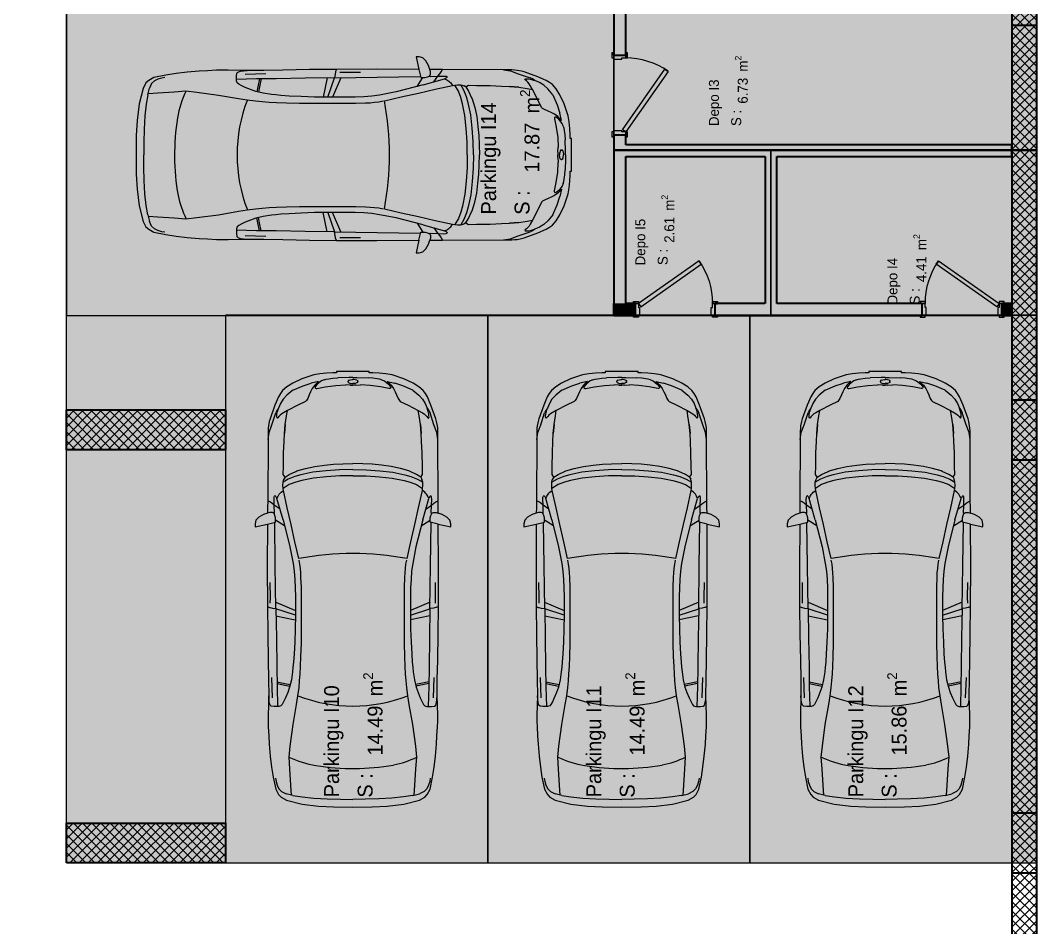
# Model space of a CAD drawing. Header units: millimetres. Extents: x 635850 to 824661, y -5878409 to -5774454.
# Drawn here: x 804341 to 814554, y -5807753 to -5798638 of the extents above; entities that cross this region are included whole.
import ezdxf
from ezdxf.enums import TextEntityAlignment as Align

# ---------------------------------------------------------------- set-up
doc = ezdxf.new("R2010")
doc.units = ezdxf.units.MM
doc.header["$MEASUREMENT"] = 0
for name, color, linetype, lineweight, true_color in [('A - Ndertesa 2 - Veturat_Pen_No__102', 7, 'Continuous', 13, 0xcccccc), ('A - Ndertesa 9 test_Pen_No__102', 7, 'Continuous', 13, 0xcccccc), ('A - Ndertesa 9 test_Pen_No__82', 7, 'Continuous', 20, 0xaaaaaa), ('A - Ndertesa 9 test_Pen_No__94', 7, 'Continuous', 13, 0xe4ad2c)]:
    doc.layers.add(name, color=color, linetype=linetype, lineweight=lineweight, true_color=true_color)
doc.layers.add('A - Ndertesa 9 test', color=7, linetype='Continuous')
doc.layers.add('ARCHICAD Doors', color=7, linetype='Continuous')
for name, color, linetype, lineweight in [('A - Ndertesa 9 test_Pen_No__101', 252, 'Continuous', 13), ('A - Ndertesa 9 test_Pen_No__22', 8, 'Continuous', 35), ('ARCHICAD Doors_Pen_No__142', 8, 'Continuous', 13), ('ARCHICAD Doors_Pen_No__22', 8, 'Continuous', 35), ('ARCHICAD Zone Stamps_Pen_No__101', 252, 'Continuous', 13)]:
    doc.layers.add(name, color=color, linetype=linetype, lineweight=lineweight)
doc.styles.add('GENERATED_STYLE_1', font='GOTHIC.TTF')
pattern_1 = [(45, (664183.82, -5827429.525), (-45.96194, 45.96194), []), (135, (664183.82, -5827429.525), (45.96194, 45.96194), [])]

# ---------------------------------------------------------------- blocks, each defined once
blk = doc.blocks.new('Parkingu I10__89', base_point=(807697, -5805777))
at = {"layer": 'A - Ndertesa 9 test_Pen_No__94', "linetype": 'Continuous', "lineweight": 0, "true_color": 0xffffff}
blk.add_hatch(color=7, dxfattribs=at).paths.add_polyline_path([(809037, -5801601), (806404, -5801601), (806404, -5807102), (809037, -5807102)])
at = {"layer": 'ARCHICAD Zone Stamps_Pen_No__101', "color": 252, "lineweight": 13, "insert": (807787, -5806024), "char_height": 150, "attachment_point": 1, "rotation": 90, "style": 'GENERATED_STYLE_1'}
blk.add_mtext('\\A1;{\\pql;\\pt0,5050;\\fCentury Gothic|b0|i0|c0|p34;14.49\\fCentury Gothic|b0|i0|c0|p34;\\A1{\\H.66x;\\S^  ;}\\fCentury Gothic|b0|i0|c0|p34; m\\fCentury Gothic|b0|i0|c0|p34;\\A1{\\H.66x;\\S2^  ;}}', dxfattribs=at)
at = {"layer": 'ARCHICAD Zone Stamps_Pen_No__101', "color": 252, "lineweight": 13, "style": 'GENERATED_STYLE_1'}
for tag, p in [('DUMMY_849', (807394, -5805163)), ('calculatedAreaCode', (807731, -5806447)), ('ROOM_NAME', (807394, -5806444))]:
    blk.add_attdef(tag, text='', height=150, rotation=90, dxfattribs=at).set_placement(p, align=Align.TOP_LEFT)
blk = doc.blocks.new('Parkingu I11__90', base_point=(810330, -5805777))
at = {"layer": 'A - Ndertesa 9 test_Pen_No__94', "linetype": 'Continuous', "lineweight": 0, "true_color": 0xffffff}
blk.add_hatch(color=7, dxfattribs=at).paths.add_polyline_path([(811671, -5801601), (809037, -5801601), (809037, -5807102), (811671, -5807102)])
at = {"layer": 'ARCHICAD Zone Stamps_Pen_No__101', "color": 252, "lineweight": 13, "insert": (810420, -5806024), "char_height": 150, "attachment_point": 1, "rotation": 90, "style": 'GENERATED_STYLE_1'}
blk.add_mtext('\\A1;{\\pql;\\pt0,5050;\\fCentury Gothic|b0|i0|c0|p34;14.49\\fCentury Gothic|b0|i0|c0|p34;\\A1{\\H.66x;\\S^  ;}\\fCentury Gothic|b0|i0|c0|p34; m\\fCentury Gothic|b0|i0|c0|p34;\\A1{\\H.66x;\\S2^  ;}}', dxfattribs=at)
at = {"layer": 'ARCHICAD Zone Stamps_Pen_No__101', "color": 252, "lineweight": 13, "style": 'GENERATED_STYLE_1'}
for tag, p in [('DUMMY_849', (810028, -5805163)), ('calculatedAreaCode', (810364, -5806447)), ('ROOM_NAME', (810028, -5806444))]:
    blk.add_attdef(tag, text='', height=150, rotation=90, dxfattribs=at).set_placement(p, align=Align.TOP_LEFT)
blk = doc.blocks.new('Parkingu I12__91', base_point=(812964, -5805777))
at = {"layer": 'A - Ndertesa 9 test_Pen_No__94', "linetype": 'Continuous', "lineweight": 0, "true_color": 0xffffff}
blk.add_hatch(color=7, dxfattribs=at).paths.add_polyline_path([(814554, -5801601), (811671, -5801601), (811671, -5807102), (814554, -5807102)])
at = {"layer": 'ARCHICAD Zone Stamps_Pen_No__101', "color": 252, "lineweight": 13, "insert": (813053, -5806024), "char_height": 150, "attachment_point": 1, "rotation": 90, "style": 'GENERATED_STYLE_1'}
blk.add_mtext('\\A1;{\\pql;\\pt0,5050;\\fCentury Gothic|b0|i0|c0|p34;15.86\\fCentury Gothic|b0|i0|c0|p34;\\A1{\\H.66x;\\S^  ;}\\fCentury Gothic|b0|i0|c0|p34; m\\fCentury Gothic|b0|i0|c0|p34;\\A1{\\H.66x;\\S2^  ;}}', dxfattribs=at)
at = {"layer": 'ARCHICAD Zone Stamps_Pen_No__101', "color": 252, "lineweight": 13, "style": 'GENERATED_STYLE_1'}
for tag, p in [('DUMMY_849', (812661, -5805163)), ('calculatedAreaCode', (812997, -5806447)), ('ROOM_NAME', (812661, -5806444))]:
    blk.add_attdef(tag, text='', height=150, rotation=90, dxfattribs=at).set_placement(p, align=Align.TOP_LEFT)
blk = doc.blocks.new('Parkingu I14__93', base_point=(809275, -5799921))
at = {"layer": 'A - Ndertesa 9 test_Pen_No__94', "linetype": 'Continuous', "lineweight": 0, "true_color": 0xffffff}
blk.add_hatch(color=7, dxfattribs=at).paths.add_polyline_path([(804804, -5801602), (810304, -5801602), (810304, -5798352), (804804, -5798352)])
at = {"layer": 'ARCHICAD Zone Stamps_Pen_No__101', "color": 252, "lineweight": 13, "insert": (809364, -5800168), "char_height": 150, "attachment_point": 1, "rotation": 90, "style": 'GENERATED_STYLE_1'}
blk.add_mtext('\\A1;{\\pql;\\pt0,5050;\\fCentury Gothic|b0|i0|c0|p34;17.87\\fCentury Gothic|b0|i0|c0|p34;\\A1{\\H.66x;\\S^  ;}\\fCentury Gothic|b0|i0|c0|p34; m\\fCentury Gothic|b0|i0|c0|p34;\\A1{\\H.66x;\\S2^  ;}}', dxfattribs=at)
at = {"layer": 'ARCHICAD Zone Stamps_Pen_No__101', "color": 252, "lineweight": 13, "style": 'GENERATED_STYLE_1'}
for tag, p in [('DUMMY_849', (808972, -5799307)), ('calculatedAreaCode', (809308, -5800591)), ('ROOM_NAME', (808972, -5800588))]:
    blk.add_attdef(tag, text='', height=150, rotation=90, dxfattribs=at).set_placement(p, align=Align.TOP_LEFT)
blk = doc.blocks.new('Depo I3__107', base_point=(811463, -5799321))
at = {"layer": 'A - Ndertesa 9 test_Pen_No__94', "linetype": 'Continuous', "lineweight": 0, "true_color": 0xffffff}
blk.add_hatch(color=7, dxfattribs=at).paths.add_polyline_path([(810304, -5798352), (810304, -5799936), (814554, -5799936), (814554, -5798352)])
at = {"layer": 'ARCHICAD Zone Stamps_Pen_No__101', "color": 252, "lineweight": 13, "insert": (811522, -5799475), "char_height": 100, "attachment_point": 1, "rotation": 90, "style": 'GENERATED_STYLE_1'}
blk.add_mtext('\\A1;{\\pql;\\pt0,5050;\\fCentury Gothic|b0|i0|c0|p34;6.73\\fCentury Gothic|b0|i0|c0|p34;\\A1{\\H.66x;\\S^  ;}\\fCentury Gothic|b0|i0|c0|p34; m\\fCentury Gothic|b0|i0|c0|p34;\\A1{\\H.66x;\\S2^  ;}}', dxfattribs=at)
at = {"layer": 'ARCHICAD Zone Stamps_Pen_No__101', "color": 252, "lineweight": 13, "style": 'GENERATED_STYLE_1'}
for tag, p in [('DUMMY_849', (811261, -5798980)), ('calculatedAreaCode', (811485, -5799700)), ('ROOM_NAME', (811261, -5799700))]:
    blk.add_attdef(tag, text='', height=100, rotation=90, dxfattribs=at).set_placement(p, align=Align.TOP_LEFT)
blk = doc.blocks.new('Depo I4__108', base_point=(813257, -5801114))
at = {"layer": 'A - Ndertesa 9 test_Pen_No__94', "linetype": 'Continuous', "lineweight": 0, "true_color": 0xffffff}
blk.add_hatch(color=7, dxfattribs=at).paths.add_polyline_path([(814554, -5801601), (814554, -5799947), (811884, -5799947), (811884, -5801601)])
at = {"layer": 'ARCHICAD Zone Stamps_Pen_No__101', "color": 252, "lineweight": 13, "insert": (813316, -5801268), "char_height": 100, "attachment_point": 1, "rotation": 90, "style": 'GENERATED_STYLE_1'}
blk.add_mtext('\\A1;{\\pql;\\pt0,5050;\\fCentury Gothic|b0|i0|c0|p34;4.41\\fCentury Gothic|b0|i0|c0|p34;\\A1{\\H.66x;\\S^  ;}\\fCentury Gothic|b0|i0|c0|p34; m\\fCentury Gothic|b0|i0|c0|p34;\\A1{\\H.66x;\\S2^  ;}}', dxfattribs=at)
at = {"layer": 'ARCHICAD Zone Stamps_Pen_No__101', "color": 252, "lineweight": 13, "style": 'GENERATED_STYLE_1'}
for tag, p in [('DUMMY_849', (813055, -5800772)), ('calculatedAreaCode', (813279, -5801493)), ('ROOM_NAME', (813055, -5801493))]:
    blk.add_attdef(tag, text='', height=100, rotation=90, dxfattribs=at).set_placement(p, align=Align.TOP_LEFT)
blk = doc.blocks.new('Depo I5__109', base_point=(810723, -5800717))
at = {"layer": 'A - Ndertesa 9 test_Pen_No__94', "linetype": 'Continuous', "lineweight": 0, "true_color": 0xffffff}
blk.add_hatch(color=7, dxfattribs=at).paths.add_polyline_path([(811884, -5801601), (811884, -5799947), (810304, -5799947), (810304, -5801601)])
at = {"layer": 'ARCHICAD Zone Stamps_Pen_No__101', "color": 252, "lineweight": 13, "insert": (810783, -5800872), "char_height": 100, "attachment_point": 1, "rotation": 90, "style": 'GENERATED_STYLE_1'}
blk.add_mtext('\\A1;{\\pql;\\pt0,5050;\\fCentury Gothic|b0|i0|c0|p34;2.61\\fCentury Gothic|b0|i0|c0|p34;\\A1{\\H.66x;\\S^  ;}\\fCentury Gothic|b0|i0|c0|p34; m\\fCentury Gothic|b0|i0|c0|p34;\\A1{\\H.66x;\\S2^  ;}}', dxfattribs=at)
at = {"layer": 'ARCHICAD Zone Stamps_Pen_No__101', "color": 252, "lineweight": 13, "style": 'GENERATED_STYLE_1'}
for tag, p in [('DUMMY_849', (810521, -5800376)), ('calculatedAreaCode', (810746, -5801096)), ('ROOM_NAME', (810521, -5801099))]:
    blk.add_attdef(tag, text='', height=100, rotation=90, dxfattribs=at).set_placement(p, align=Align.TOP_LEFT)
blk = doc.blocks.new('Slab_7', base_point=(785805, -5820250))
at = {"layer": 'A - Ndertesa 9 test_Pen_No__22', "color": 8, "linetype": 'Continuous', "lineweight": 35, "flags": 128}
blk.add_lwpolyline([(785805, -5820250), (785805, -5777848), (806004, -5776708), (808382, -5776709, -0.424657), (814554, -5782659), (814554, -5818983), (808604, -5819449), (807221, -5819557)], format="xyb", close=True, dxfattribs=at)
blk = doc.blocks.new('Door 25_7')
at = {"layer": 'ARCHICAD Doors_Pen_No__142', "color": 8, "linetype": 'Continuous', "lineweight": 13}
for p, q in [((-260, 394), (-237, 427)), ((-237, 427), (372, 0)), ((349, -33), (-260, 394)), ((-372, 19), (-422, 19)), ((-422, 19), (-422, 0)), ((-422, 0), (-372, 0)), ((-372, 0), (-400, 0)), ((-400, 0), (-400, -120)), ((-372, 0), (-372, 19)), ((-372, -40), (-372, 0)), ((372, 0), (349, -33)), ((422, 19), (372, 19)), ((372, 19), (372, 0)), ((372, 0), (422, 0)), ((400, 0), (372, 0)), ((372, 0), (372, -40)), ((400, -120), (400, 0)), ((422, 0), (422, 19)), ((-360, -40), (-372, -40)), ((-360, -120), (-360, -40)), ((372, -40), (360, -40)), ((360, -40), (360, -120)), ((-372, -120), (-422, -120)), ((-422, -120), (-422, -139)), ((-422, -139), (-372, -139)), ((-400, -120), (-360, -120)), ((-372, -139), (-372, -120)), ((360, -120), (400, -120)), ((422, -120), (372, -120)), ((372, -120), (372, -139)), ((372, -139), (422, -139)), ((422, -139), (422, -120))]:
    blk.add_line(p, q, dxfattribs=at)
blk.add_arc((372, 0), 744, 145, 180, dxfattribs=at)
at = {"layer": 'ARCHICAD Doors_Pen_No__22', "color": 8, "linetype": 'Continuous', "lineweight": 35}
for p, q in [((-400, 0), (-422, 0)), ((-400, 0), (-422, 0)), ((-400, -120), (-400, 0)), ((-400, -120), (-400, 0)), ((400, -120), (400, 0)), ((400, -120), (400, 0)), ((400, 0), (422, 0)), ((400, 0), (422, 0)), ((-400, -120), (-422, -120)), ((-400, -120), (-422, -120)), ((400, -120), (422, -120)), ((400, -120), (422, -120))]:
    blk.add_line(p, q, dxfattribs=at)
blk = doc.blocks.new('Wall_420', base_point=(814304, -5801602))
at = {"layer": 'A - Ndertesa 9 test_Pen_No__102', "linetype": 'Continuous', "lineweight": 0, "true_color": 0xcccccc}
for points in [[(810424, -5801482), (810304, -5801482), (810304, -5801602)], [(810424, -5801482), (810304, -5801602), (810424, -5801602)], [(810424, -5801602), (810524, -5801602), (810524, -5801482), (810424, -5801482)], [(811324, -5801602), (813404, -5801602), (813404, -5801482), (811324, -5801482)], [(814204, -5801602), (814304, -5801602), (814304, -5801482), (814204, -5801482)]]:
    blk.add_hatch(color=254, dxfattribs=at).paths.add_polyline_path(points)
at = {"layer": 'A - Ndertesa 9 test_Pen_No__22', "color": 8, "linetype": 'Continuous', "lineweight": 35}
for p, q in [((810524, -5801482), (810502, -5801482)), ((810524, -5801602), (810524, -5801482)), ((811324, -5801482), (811346, -5801482)), ((811324, -5801602), (811324, -5801482)), ((813404, -5801482), (813382, -5801482)), ((813404, -5801602), (813404, -5801482)), ((814204, -5801482), (814226, -5801482)), ((814204, -5801602), (814204, -5801482)), ((810524, -5801602), (810502, -5801602)), ((811324, -5801602), (811346, -5801602)), ((813404, -5801602), (813382, -5801602)), ((814204, -5801602), (814226, -5801602))]:
    blk.add_line(p, q, dxfattribs=at)
at = {"layer": 'A - Ndertesa 9 test_Pen_No__22', "color": 8, "linetype": 'Continuous', "lineweight": 35, "flags": 128}
for points in [[(810304, -5801602), (810304, -5801482)], [(810524, -5801482), (810424, -5801482)], [(811824, -5801482), (811324, -5801482)], [(813404, -5801482), (811944, -5801482)], [(814304, -5801482), (814204, -5801482)], [(814304, -5801482), (814304, -5801602)], [(810304, -5801602), (810524, -5801602)], [(811324, -5801602), (813404, -5801602)], [(814204, -5801602), (814304, -5801602)]]:
    blk.add_lwpolyline(points, dxfattribs=at)
at = {"layer": 'ARCHICAD Doors', "color": 7, "linetype": 'Continuous', "lineweight": 13, "xscale": -1, "zscale": 1000}
blk.add_blockref('Door 25_7', (810924, -5801482), dxfattribs=at)
at = {"layer": 'ARCHICAD Doors', "color": 7, "linetype": 'Continuous', "lineweight": 13, "zscale": 1000}
blk.add_blockref('Door 25_7', (813804, -5801482), dxfattribs=at)
blk = doc.blocks.new('Wall_421', base_point=(810304, -5801602))
at = {"layer": 'A - Ndertesa 9 test_Pen_No__102', "linetype": 'Continuous', "lineweight": 0, "true_color": 0xcccccc}
for points in [[(810304, -5792301), (810424, -5792421), (810424, -5792301)], [(810304, -5792421), (810424, -5792421), (810304, -5792301)], [(810304, -5792421), (810304, -5794266), (810424, -5794266), (810424, -5792421)], [(810304, -5797392), (810424, -5797392), (810424, -5795066), (810304, -5795066)], [(810304, -5798987), (810424, -5798987), (810424, -5798192), (810304, -5798192)], [(810304, -5801482), (810424, -5801482), (810424, -5799787), (810304, -5799787)]]:
    blk.add_hatch(color=254, dxfattribs=at).paths.add_polyline_path(points)
at = {"layer": 'A - Ndertesa 9 test_Pen_No__22', "color": 8, "linetype": 'Continuous', "lineweight": 35}
for p, q in [((810304, -5794266), (810304, -5794244)), ((810304, -5794266), (810424, -5794266)), ((810424, -5794266), (810424, -5794244)), ((810304, -5795066), (810304, -5795088)), ((810304, -5795066), (810424, -5795066)), ((810424, -5795066), (810424, -5795088)), ((810304, -5797392), (810304, -5797370)), ((810424, -5797392), (810424, -5797370)), ((810304, -5797392), (810424, -5797392)), ((810304, -5798192), (810304, -5798214)), ((810304, -5798192), (810424, -5798192)), ((810424, -5798192), (810424, -5798214)), ((810304, -5798987), (810304, -5798965)), ((810304, -5798987), (810424, -5798987)), ((810424, -5798987), (810424, -5798965)), ((810304, -5799787), (810304, -5799809)), ((810304, -5799787), (810424, -5799787)), ((810424, -5799787), (810424, -5799809))]:
    blk.add_line(p, q, dxfattribs=at)
at = {"layer": 'A - Ndertesa 9 test_Pen_No__22', "color": 8, "linetype": 'Continuous', "lineweight": 35, "flags": 128}
for points in [[(810304, -5792301), (810424, -5792301)], [(810304, -5792301), (810304, -5794266)], [(810424, -5794266), (810424, -5792421)], [(810304, -5795066), (810304, -5797392)], [(810424, -5795166), (810424, -5795066)], [(810424, -5797392), (810424, -5795286)], [(810304, -5798192), (810304, -5798987)], [(810424, -5798292), (810424, -5798192)], [(810424, -5798987), (810424, -5798412)], [(810304, -5799787), (810304, -5801482)], [(810424, -5799887), (810424, -5799787)], [(810424, -5801482), (810424, -5800007)]]:
    blk.add_lwpolyline(points, dxfattribs=at)
at = {"layer": 'ARCHICAD Doors', "color": 7, "linetype": 'Continuous', "lineweight": 13, "zscale": 1000, "rotation": 270}
for p in [(810424, -5794666), (810424, -5797792), (810424, -5799387)]:
    blk.add_blockref('Door 25_7', p, dxfattribs=at)
blk = doc.blocks.new('Wall_425', base_point=(810304, -5799947))
at = {"layer": 'A - Ndertesa 9 test_Pen_No__102', "linetype": 'Continuous', "lineweight": 0, "true_color": 0xcccccc}
blk.add_hatch(color=254, dxfattribs=at).paths.add_polyline_path([(810424, -5800007), (814304, -5800007), (814304, -5799887), (810424, -5799887)])
at = {"layer": 'A - Ndertesa 9 test_Pen_No__22', "color": 8, "linetype": 'Continuous', "lineweight": 35, "flags": 128}
for points in [[(814304, -5799887), (810424, -5799887)], [(814304, -5800007), (814304, -5799887)], [(810424, -5800007), (811824, -5800007)], [(811944, -5800007), (814304, -5800007)]]:
    blk.add_lwpolyline(points, dxfattribs=at)
blk = doc.blocks.new('Wall_426', base_point=(811884, -5801602))
at = {"layer": 'A - Ndertesa 9 test_Pen_No__102', "linetype": 'Continuous', "lineweight": 0, "true_color": 0xcccccc}
blk.add_hatch(color=254, dxfattribs=at).paths.add_polyline_path([(811944, -5801482), (811944, -5800007), (811824, -5800007), (811824, -5801482)])
at = {"layer": 'A - Ndertesa 9 test_Pen_No__22', "color": 8, "linetype": 'Continuous', "lineweight": 35, "flags": 128}
for points in [[(811824, -5800007), (811824, -5801482)], [(811944, -5801482), (811944, -5800007)]]:
    blk.add_lwpolyline(points, dxfattribs=at)
blk = doc.blocks.new('Column_428', base_point=(805604, -5802752))
at = {"layer": 'A - Ndertesa 9 test_Pen_No__101', "linetype": 'Continuous', "lineweight": 13}
h = blk.add_hatch(dxfattribs=at)
h.set_pattern_fill('Concrete_Block', color=252, style=0, pattern_type=2)
h.set_pattern_definition(pattern_1)
h.paths.add_polyline_path([(804804, -5802952), (806404, -5802952), (806404, -5802552), (804804, -5802552)])
at = {"layer": 'A - Ndertesa 9 test_Pen_No__22', "color": 8, "linetype": 'Continuous', "lineweight": 35, "flags": 128}
blk.add_lwpolyline([(804804, -5802952), (804804, -5802552), (806404, -5802552), (806404, -5802952)], close=True, dxfattribs=at)
blk = doc.blocks.new('Column_429', base_point=(805604, -5806902))
at = {"layer": 'A - Ndertesa 9 test_Pen_No__101', "linetype": 'Continuous', "lineweight": 13}
h = blk.add_hatch(dxfattribs=at)
h.set_pattern_fill('Concrete_Block', color=252, style=0, pattern_type=2)
h.set_pattern_definition(pattern_1)
h.paths.add_polyline_path([(804804, -5807102), (806404, -5807102), (806404, -5806702), (804804, -5806702)])
at = {"layer": 'A - Ndertesa 9 test_Pen_No__22', "color": 8, "linetype": 'Continuous', "lineweight": 35, "flags": 128}
blk.add_lwpolyline([(804804, -5807102), (804804, -5806702), (806404, -5806702), (806404, -5807102)], close=True, dxfattribs=at)
blk = doc.blocks.new('Column_442', base_point=(805604, -5802752))
at = {"layer": 'A - Ndertesa 9 test_Pen_No__101', "linetype": 'Continuous', "lineweight": 13}
h = blk.add_hatch(dxfattribs=at)
h.set_pattern_fill('Concrete_Block', color=252, style=0, pattern_type=2)
h.set_pattern_definition(pattern_1)
h.paths.add_polyline_path([(804804, -5802952), (806404, -5802952), (806404, -5802552), (804804, -5802552)])
at = {"layer": 'A - Ndertesa 9 test_Pen_No__22', "color": 8, "linetype": 'Continuous', "lineweight": 35, "flags": 128}
blk.add_lwpolyline([(804804, -5802952), (804804, -5802552), (806404, -5802552), (806404, -5802952)], close=True, dxfattribs=at)
blk = doc.blocks.new('Column_456', base_point=(814429, -5806902))
at = {"layer": 'A - Ndertesa 9 test_Pen_No__101', "linetype": 'Continuous', "lineweight": 13}
h = blk.add_hatch(dxfattribs=at)
h.set_pattern_fill('Concrete_Block', color=252, style=0, pattern_type=2)
h.set_pattern_definition(pattern_1)
h.paths.add_polyline_path([(814304, -5807202), (814554, -5807202), (814554, -5806602), (814304, -5806602)])
at = {"layer": 'A - Ndertesa 9 test_Pen_No__22', "color": 8, "linetype": 'Continuous', "lineweight": 35, "flags": 128}
blk.add_lwpolyline([(814304, -5807202), (814554, -5807202), (814554, -5806602), (814304, -5806602)], close=True, dxfattribs=at)
blk = doc.blocks.new('Column_457', base_point=(814429, -5802752))
at = {"layer": 'A - Ndertesa 9 test_Pen_No__101', "linetype": 'Continuous', "lineweight": 13}
h = blk.add_hatch(dxfattribs=at)
h.set_pattern_fill('Concrete_Block', color=252, style=0, pattern_type=2)
h.set_pattern_definition(pattern_1)
h.paths.add_polyline_path([(814304, -5803052), (814554, -5803052), (814554, -5802452), (814304, -5802452)])
at = {"layer": 'A - Ndertesa 9 test_Pen_No__22', "color": 8, "linetype": 'Continuous', "lineweight": 35, "flags": 128}
blk.add_lwpolyline([(814304, -5803052), (814554, -5803052), (814554, -5802452), (814304, -5802452)], close=True, dxfattribs=at)
blk = doc.blocks.new('Column_458', base_point=(814429, -5798388))
at = {"layer": 'A - Ndertesa 9 test_Pen_No__101', "linetype": 'Continuous', "lineweight": 13}
h = blk.add_hatch(dxfattribs=at)
h.set_pattern_fill('Concrete_Block', color=252, style=0, pattern_type=2)
h.set_pattern_definition(pattern_1)
h.paths.add_polyline_path([(814304, -5798688), (814554, -5798688), (814554, -5798088), (814304, -5798088)])
at = {"layer": 'A - Ndertesa 9 test_Pen_No__22', "color": 8, "linetype": 'Continuous', "lineweight": 35, "flags": 128}
blk.add_lwpolyline([(814304, -5798688), (814554, -5798688), (814554, -5798088), (814304, -5798088)], close=True, dxfattribs=at)
blk = doc.blocks.new('Column_468', base_point=(805604, -5802752))
at = {"layer": 'A - Ndertesa 9 test_Pen_No__101', "linetype": 'Continuous', "lineweight": 13}
h = blk.add_hatch(dxfattribs=at)
h.set_pattern_fill('Concrete_Block', color=252, style=0, pattern_type=2)
h.set_pattern_definition(pattern_1)
h.paths.add_polyline_path([(804804, -5802952), (806404, -5802952), (806404, -5802552), (804804, -5802552)])
at = {"layer": 'A - Ndertesa 9 test_Pen_No__22', "color": 8, "linetype": 'Continuous', "lineweight": 35, "flags": 128}
blk.add_lwpolyline([(804804, -5802952), (804804, -5802552), (806404, -5802552), (806404, -5802952)], close=True, dxfattribs=at)
blk = doc.blocks.new('Column_469', base_point=(805604, -5806902))
at = {"layer": 'A - Ndertesa 9 test_Pen_No__101', "linetype": 'Continuous', "lineweight": 13}
h = blk.add_hatch(dxfattribs=at)
h.set_pattern_fill('Concrete_Block', color=252, style=0, pattern_type=2)
h.set_pattern_definition(pattern_1)
h.paths.add_polyline_path([(804804, -5807102), (806404, -5807102), (806404, -5806702), (804804, -5806702)])
at = {"layer": 'A - Ndertesa 9 test_Pen_No__22', "color": 8, "linetype": 'Continuous', "lineweight": 35, "flags": 128}
blk.add_lwpolyline([(804804, -5807102), (804804, -5806702), (806404, -5806702), (806404, -5807102)], close=True, dxfattribs=at)
blk = doc.blocks.new('Car 05 25_2')
at = {"layer": 'A - Ndertesa 2 - Veturat_Pen_No__102', "color": 254, "linetype": 'Continuous', "lineweight": 13, "true_color": 0xcccccc}
for p, q in [((125, 791), (129, 820)), ((129, 820), (139, 832)), ((139, 832), (165, 840)), ((165, 840), (195, 844)), ((195, 844), (231, 846)), ((1120, 833), (1115, 809)), ((1121, 838), (1120, 836)), ((1120, 836), (1120, 833)), ((1130, 859), (1121, 838)), ((1163, 830), (1220, 829)), ((1220, 829), (1370, 831)), ((1958, 858), (1977, 777)), ((2075, 836), (2068, 858)), ((2075, 809), (2075, 836)), ((2167, 814), (2182, 834)), ((2182, 834), (2193, 856)), ((2808, 853), (2877, 843)), ((2877, 843), (2954, 814)), ((2904, 833), (2905, 833)), ((-729, 716), (-751, 670)), ((-701, 743), (-729, 716)), ((-665, 761), (-701, 743)), ((-627, 772), (-665, 761)), ((-595, 778), (-627, 772)), ((126, 744), (125, 791)), ((327, 762), (125, 756)), ((132, 723), (126, 744)), ((147, 711), (132, 723)), ((211, 809), (418, 816)), ((522, 765), (327, 762)), ((355, 762), (339, 683)), ((373, 763), (357, 683)), ((814, 769), (522, 765)), ((1109, 774), (814, 769)), ((1036, 773), (997, 579)), ((1042, 578), (1108, 774)), ((1173, 775), (1090, 578)), ((1115, 809), (1109, 774)), ((1109, 774), (1538, 780)), ((1538, 780), (1975, 786)), ((1939, 686), (1996, 777)), ((1977, 777), (2020, 777)), ((2000, 702), (2214, 763)), ((2020, 777), (2044, 783)), ((2044, 783), (2063, 792)), ((2063, 792), (2070, 800)), ((2069, 788), (2065, 794)), ((2069, 788), (2148, 790)), ((2070, 800), (2075, 809)), ((2107, 732), (2148, 790)), ((2148, 790), (2167, 814)), ((2148, 790), (2206, 792)), ((2206, 792), (2227, 791)), ((2227, 770), (2214, 763)), ((2214, 763), (2238, 752)), ((2227, 791), (2233, 790)), ((2234, 774), (2227, 770)), ((2233, 790), (2238, 787)), ((2238, 777), (2234, 774)), ((2241, 784), (2238, 787)), ((2238, 777), (2241, 781)), ((2238, 752), (2259, 740)), ((2241, 781), (2241, 784)), ((2259, 740), (2269, 731)), ((2269, 731), (2279, 722)), ((2279, 722), (2294, 698)), ((2954, 814), (3076, 775)), ((3022, 758), (3024, 762)), ((3024, 754), (3022, 758)), ((3024, 762), (3035, 765)), ((3038, 743), (3024, 754)), ((3035, 765), (3047, 764)), ((3051, 731), (3038, 743)), ((3047, 764), (3061, 763)), ((3065, 715), (3051, 731)), ((3061, 763), (3090, 757)), ((3100, 763), (3076, 775)), ((3090, 757), (3108, 751)), ((3114, 753), (3100, 763)), ((3108, 751), (3123, 746)), ((3123, 746), (3114, 753)), ((3170, 727), (3123, 746)), ((3212, 701), (3170, 727)), ((-768, 602), (-751, 670)), ((-764, 617), (-666, 624)), ((-666, 624), (-501, 634)), ((-501, 634), (-383, 642)), ((-383, 642), (-274, 631)), ((-274, 631), (-56, 601)), ((171, 697), (147, 711)), ((213, 677), (171, 697)), ((266, 655), (213, 677)), ((319, 636), (266, 655)), ((393, 618), (319, 636)), ((339, 683), (330, 634)), ((357, 683), (347, 629)), ((475, 607), (393, 618)), ((1730, 634), (1562, 601)), ((2000, 702), (1730, 634)), ((1780, 582), (1953, 621)), ((1953, 621), (2122, 660)), ((2122, 660), (2294, 698)), ((2294, 698), (2317, 701)), ((2294, 698), (2294, 698)), ((2317, 701), (2346, 703)), ((2355, 640), (2317, 701)), ((2346, 703), (2379, 702)), ((2380, 575), (2355, 640)), ((2410, 649), (2379, 702)), ((2379, 702), (2411, 694)), ((2436, 583), (2410, 649)), ((2411, 694), (2411, 694)), ((2429, 682), (2411, 694)), ((2429, 682), (2457, 700)), ((2429, 682), (2429, 682)), ((2429, 682), (2457, 640)), ((2457, 700), (2535, 698)), ((2457, 640), (2487, 574)), ((2535, 698), (2535, 698)), ((2535, 698), (2673, 696)), ((2673, 696), (2787, 691)), ((2787, 691), (2868, 687)), ((2868, 687), (2960, 679)), ((2960, 679), (2868, 687)), ((2960, 679), (3047, 666)), ((3047, 666), (3100, 657)), ((3077, 698), (3065, 715)), ((3100, 657), (3077, 698)), ((3153, 554), (3100, 657)), ((3254, 663), (3212, 701)), ((3302, 603), (3254, 663)), ((-768, 602), (-783, 510)), ((-56, 601), (146, 567)), ((146, 567), (233, 552)), ((233, 552), (315, 541)), ((315, 541), (384, 535)), ((384, 535), (454, 530)), ((454, 530), (526, 526)), ((521, 602), (475, 607)), ((570, 597), (521, 602)), ((526, 526), (628, 522)), ((653, 591), (570, 597)), ((628, 522), (757, 518)), ((773, 585), (653, 591)), ((757, 518), (1323, 518)), ((907, 580), (773, 585)), ((1042, 578), (907, 580)), ((1228, 578), (1042, 578)), ((1316, 580), (1228, 578)), ((1403, 584), (1316, 580)), ((1323, 518), (1420, 522)), ((1484, 590), (1403, 584)), ((1420, 522), (1467, 524)), ((1467, 524), (1511, 528)), ((1562, 601), (1484, 590)), ((1511, 528), (1554, 533)), ((1554, 533), (1597, 541)), ((1597, 541), (1597, 541)), ((1611, 544), (1780, 582)), ((2397, 514), (2380, 575)), ((2419, 396), (2397, 514)), ((2454, 522), (2436, 583)), ((2478, 401), (2454, 522)), ((2487, 574), (2492, 562)), ((2492, 562), (2518, 477)), ((3190, 476), (3153, 554)), ((3302, 603), (3346, 501)), ((-783, 510), (-795, 391)), ((2518, 477), (2538, 384)), ((3199, 467), (3190, 476)), ((3221, 454), (3199, 467)), ((3256, 439), (3221, 454)), ((3288, 425), (3256, 439)), ((3319, 408), (3288, 425)), ((3346, 501), (3374, 420)), ((3391, 344), (3374, 420)), ((-795, 391), (-802, 259)), ((2434, 266), (2419, 396)), ((2494, 269), (2478, 401)), ((2538, 384), (2551, 286)), ((3353, 384), (3319, 408)), ((3325, 377), (3321, 370)), ((3321, 370), (3321, 362)), ((3321, 362), (3338, 277)), ((3328, 380), (3325, 377)), ((3338, 379), (3328, 380)), ((3364, 358), (3338, 379)), ((3377, 360), (3353, 384)), ((3397, 316), (3364, 358)), ((3391, 344), (3377, 360)), ((3408, 289), (3397, 316)), ((-802, 259), (-807, 125)), ((2442, 132), (2434, 266)), ((2503, 133), (2494, 269)), ((2551, 286), (2560, 194)), ((3338, 277), (3352, 173)), ((3408, 289), (3414, 267)), ((3414, 267), (3418, 243)), ((3418, 243), (3424, 201)), ((-807, 125), (-808, 0)), ((2444, 0), (2442, 132)), ((2506, 0), (2503, 133)), ((2560, 194), (2564, 101)), ((3352, 173), (3358, 76)), ((3424, 201), (3428, 152)), ((3432, 40), (3428, 152)), ((-807, -125), (-808, 0)), ((2444, 0), (2442, -132)), ((2564, 101), (2566, 0)), ((2564, -101), (2566, 0)), ((3354, 28), (3358, 76)), ((3354, 28), (3354, -1)), ((3354, -28), (3354, 1)), ((3371, 12), (3370, -1)), ((3371, -12), (3370, 1)), ((3372, 24), (3371, 12)), ((3376, 39), (3372, 24)), ((3382, 47), (3376, 39)), ((3386, 48), (3382, 47)), ((3386, 48), (3394, 48)), ((3399, 47), (3394, 48)), ((3404, 39), (3399, 47)), ((3404, 39), (3408, 24)), ((3408, 24), (3410, 8)), ((3410, 8), (3410, 0)), ((3432, 57), (3432, 57)), ((3432, 0), (3432, 40)), ((3432, 0), (3432, -40)), ((2506, 0), (2503, -133)), ((2560, -194), (2564, -101)), ((3352, -173), (3358, -76)), ((3354, -28), (3358, -76)), ((3372, -24), (3371, -12)), ((3376, -39), (3372, -24)), ((3382, -47), (3376, -39)), ((3386, -48), (3382, -47)), ((3386, -48), (3394, -48)), ((3399, -47), (3394, -48)), ((3404, -39), (3399, -47)), ((3404, -39), (3408, -24)), ((3408, -24), (3410, -8)), ((3410, -8), (3410, 0)), ((3432, -40), (3428, -152)), ((3432, -57), (3432, -57)), ((-802, -259), (-807, -125)), ((2442, -132), (2434, -266)), ((2503, -133), (2494, -269)), ((2551, -286), (2560, -194)), ((3338, -277), (3352, -173)), ((3418, -243), (3424, -201)), ((3424, -201), (3428, -152)), ((-795, -391), (-802, -259)), ((2434, -266), (2419, -396)), ((2494, -269), (2478, -401)), ((2538, -384), (2551, -286)), ((3321, -362), (3338, -277)), ((3408, -289), (3397, -316)), ((3408, -289), (3414, -267)), ((3414, -267), (3418, -243)), ((-783, -510), (-795, -391)), ((2419, -396), (2397, -514)), ((2478, -401), (2454, -522)), ((2518, -477), (2538, -384)), ((3319, -408), (3288, -425)), ((3353, -384), (3319, -408)), ((3321, -370), (3321, -362)), ((3325, -377), (3321, -370)), ((3328, -380), (3325, -377)), ((3338, -379), (3328, -380)), ((3364, -358), (3338, -379)), ((3377, -360), (3353, -384)), ((3397, -316), (3364, -358)), ((3391, -344), (3374, -420)), ((3391, -344), (3377, -360)), ((-768, -602), (-783, -510)), ((2492, -562), (2518, -477)), ((3190, -476), (3153, -554)), ((3199, -467), (3190, -476)), ((3221, -454), (3199, -467)), ((3256, -439), (3221, -454)), ((3288, -425), (3256, -439)), ((3302, -603), (3346, -501)), ((3346, -501), (3374, -420)), ((-768, -602), (-751, -670)), ((-274, -631), (-56, -601)), ((-56, -601), (146, -567)), ((146, -567), (233, -552)), ((233, -552), (315, -541)), ((315, -541), (384, -535)), ((384, -535), (454, -530)), ((475, -607), (393, -618)), ((454, -530), (526, -526)), ((521, -602), (475, -607)), ((570, -597), (521, -602)), ((526, -526), (628, -522)), ((653, -591), (570, -597)), ((628, -522), (757, -518)), ((773, -585), (653, -591)), ((757, -518), (1323, -518)), ((907, -580), (773, -585)), ((1042, -578), (907, -580)), ((1036, -773), (997, -579)), ((1042, -578), (1108, -774)), ((1228, -578), (1042, -578)), ((1173, -775), (1090, -578)), ((1316, -580), (1228, -578)), ((1403, -584), (1316, -580)), ((1323, -518), (1420, -522)), ((1484, -590), (1403, -584)), ((1420, -522), (1467, -524)), ((1467, -524), (1511, -528)), ((1562, -601), (1484, -590)), ((1511, -528), (1554, -533)), ((1554, -533), (1597, -541)), ((1730, -634), (1562, -601)), ((1597, -541), (1597, -541)), ((1611, -544), (1780, -582)), ((1780, -582), (1953, -621)), ((2380, -575), (2355, -640)), ((2397, -514), (2380, -575)), ((2436, -583), (2410, -649)), ((2454, -522), (2436, -583)), ((2457, -640), (2487, -574)), ((2487, -574), (2492, -562)), ((3153, -554), (3100, -657)), ((3302, -603), (3254, -663)), ((-764, -617), (-666, -624)), ((-729, -716), (-751, -670)), ((-666, -624), (-501, -634)), ((-501, -634), (-383, -642)), ((-383, -642), (-274, -631)), ((147, -711), (132, -723)), ((171, -697), (147, -711)), ((213, -677), (171, -697)), ((266, -655), (213, -677)), ((319, -636), (266, -655)), ((393, -618), (319, -636)), ((339, -683), (330, -634)), ((355, -762), (339, -683)), ((357, -683), (347, -629)), ((373, -763), (357, -683)), ((2000, -702), (1730, -634)), ((1939, -686), (1996, -777)), ((1953, -621), (2122, -660)), ((2000, -702), (2214, -763)), ((2122, -660), (2294, -698)), ((2279, -722), (2294, -698)), ((2294, -698), (2317, -701)), ((2294, -698), (2294, -698)), ((2355, -640), (2317, -701)), ((2317, -701), (2346, -703)), ((2346, -703), (2379, -702)), ((2410, -649), (2379, -702)), ((2379, -702), (2411, -694)), ((2429, -682), (2411, -694)), ((2411, -694), (2411, -694)), ((2429, -682), (2457, -640)), ((2429, -682), (2429, -682)), ((2429, -682), (2457, -700)), ((2457, -700), (2535, -698)), ((2535, -698), (2673, -696)), ((2535, -698), (2535, -698)), ((2673, -696), (2787, -691)), ((2787, -691), (2868, -687)), ((2868, -687), (2960, -679)), ((2960, -679), (2868, -687)), ((2960, -679), (3047, -666)), ((3047, -666), (3100, -657)), ((3065, -715), (3051, -731)), ((3077, -698), (3065, -715)), ((3100, -657), (3077, -698)), ((3212, -701), (3170, -727)), ((3254, -663), (3212, -701)), ((-701, -743), (-729, -716)), ((-665, -761), (-701, -743)), ((-627, -772), (-665, -761)), ((-595, -778), (-627, -772)), ((126, -744), (125, -791)), ((327, -762), (125, -756)), ((125, -791), (129, -820)), ((132, -723), (126, -744)), ((211, -809), (418, -816)), ((522, -765), (327, -762)), ((814, -769), (522, -765)), ((1109, -774), (814, -769)), ((1109, -774), (1538, -780)), ((1115, -809), (1109, -774)), ((1120, -833), (1115, -809)), ((1538, -780), (1975, -786)), ((1958, -858), (1977, -777)), ((1977, -777), (2020, -777)), ((2020, -777), (2044, -783)), ((2044, -783), (2063, -792)), ((2063, -792), (2070, -800)), ((2069, -788), (2065, -794)), ((2069, -788), (2148, -790)), ((2070, -800), (2075, -809)), ((2075, -809), (2075, -836)), ((2107, -732), (2148, -790)), ((2148, -790), (2167, -814)), ((2148, -790), (2206, -792)), ((2167, -814), (2182, -834)), ((2206, -792), (2227, -791)), ((2214, -763), (2238, -752)), ((2227, -770), (2214, -763)), ((2234, -774), (2227, -770)), ((2227, -791), (2233, -790)), ((2233, -790), (2238, -787)), ((2238, -777), (2234, -774)), ((2238, -752), (2259, -740)), ((2238, -777), (2241, -781)), ((2241, -784), (2238, -787)), ((2241, -781), (2241, -784)), ((2259, -740), (2269, -731)), ((2269, -731), (2279, -722)), ((2877, -843), (2954, -814)), ((2954, -814), (3076, -775)), ((3024, -754), (3022, -758)), ((3022, -758), (3024, -762)), ((3038, -743), (3024, -754)), ((3024, -762), (3035, -765)), ((3035, -765), (3047, -764)), ((3051, -731), (3038, -743)), ((3047, -764), (3061, -763)), ((3061, -763), (3090, -757)), ((3100, -763), (3076, -775)), ((3090, -757), (3108, -751)), ((3114, -753), (3100, -763)), ((3108, -751), (3123, -746)), ((3123, -746), (3114, -753)), ((3170, -727), (3123, -746)), ((129, -820), (139, -832)), ((139, -832), (165, -840)), ((165, -840), (195, -844)), ((195, -844), (231, -846)), ((1120, -836), (1120, -833)), ((1121, -838), (1120, -836)), ((1130, -859), (1121, -838)), ((1163, -830), (1220, -829)), ((1220, -829), (1370, -831)), ((2075, -836), (2068, -858)), ((2182, -834), (2193, -856)), ((2808, -853), (2877, -843))]:
    blk.add_line(p, q, dxfattribs=at)
at = {"layer": 'A - Ndertesa 2 - Veturat_Pen_No__102', "color": 254, "linetype": 'Continuous', "lineweight": 13, "true_color": 0xcccccc, "flags": 128}
blk.add_lwpolyline([(-483, -817), (-372, -830), (-252, -841), (-168, -845), (-78, -851), (-24, -852), (40, -852), (231, -846), (400, -848), (591, -852), (857, -856), (1130, -859), (1536, -860), (1958, -858), (1929, -983), (1961, -983), (1997, -975), (2027, -945), (2055, -898), (2068, -858), (2120, -857), (2193, -856), (2808, -853), (2856, -853), (2891, -853), (2923, -852), (2945, -849), (2990, -840), (3014, -833), (3154, -783), (3236, -748), (3269, -728), (3299, -706), (3337, -663), (3374, -604), (3418, -513), (3457, -393), (3468, -331), (3474, -264), (3478, -200), (3479, -165), (3490, -165), (3490, 165), (3479, 165), (3478, 200), (3474, 264), (3468, 331), (3457, 393), (3418, 513), (3374, 604), (3337, 663), (3299, 706), (3269, 728), (3236, 748), (3154, 783), (3014, 833), (2990, 840), (2945, 849), (2923, 852), (2891, 853), (2856, 853), (2808, 853), (2193, 856), (2120, 857), (2068, 858), (2055, 898), (2027, 945), (1997, 975), (1961, 983), (1929, 983), (1958, 858), (1536, 860), (1130, 859), (857, 856), (591, 852), (400, 848), (231, 846), (40, 852), (-24, 852), (-78, 851), (-168, 845), (-252, 841), (-372, 830), (-483, 817), (-585, 801), (-706, 776), (-758, 747), (-785, 722), (-815, 668), (-855, 511), (-875, 345), (-883, 195), (-885, 0), (-883, -195), (-875, -345), (-855, -511), (-815, -668), (-785, -722), (-758, -747), (-706, -776), (-585, -801)], close=True, dxfattribs=at)
at = {"layer": 'A - Ndertesa 2 - Veturat_Pen_No__102', "color": 254, "linetype": 'Continuous', "lineweight": 13, "true_color": 0xcccccc}
for centre, radius, start, end in [((493, 218), 973, 154.1545, 170.9117), ((1650, 0), 1520, 158.6992, 201.3008), ((-1245, 0), 2907, 349.2142, 10.7858), ((1856, -2), 2354, 170.8804, 189.9223), ((493, -218), 973, 191.2305, 205.8455)]:
    blk.add_arc(centre, radius, start, end, dxfattribs=at)
blk = doc.blocks.new('Wall_440', base_point=(814554, -5818983))
at = {"layer": 'A - Ndertesa 9 test_Pen_No__82', "linetype": 'Continuous', "lineweight": 20, "true_color": 0xaaaaaa}
h = blk.add_hatch(dxfattribs=at)
h.set_pattern_fill('Concrete_Block', color=253, style=0, pattern_type=2)
h.set_pattern_definition(pattern_1)
h.paths.add_polyline_path([(814304, -5802452), (814554, -5802452), (814554, -5798688), (814304, -5798688)])
h = blk.add_hatch(dxfattribs=at)
h.set_pattern_fill('Concrete_Block', color=253, style=0, pattern_type=2)
h.set_pattern_definition(pattern_1)
h.paths.add_polyline_path([(814304, -5806602), (814554, -5806602), (814554, -5803052), (814304, -5803052)])
h = blk.add_hatch(dxfattribs=at)
h.set_pattern_fill('Concrete_Block', color=253, style=0, pattern_type=2)
h.set_pattern_definition(pattern_1)
h.paths.add_polyline_path([(814304, -5812852), (814554, -5812852), (814554, -5807202), (814304, -5807202)])
at = {"layer": 'A - Ndertesa 9 test_Pen_No__22', "color": 8, "linetype": 'Continuous', "lineweight": 35, "flags": 128}
for points in [[(814304, -5798688), (814304, -5802452)], [(814554, -5802452), (814554, -5798688)], [(814304, -5803052), (814304, -5806602)], [(814554, -5806602), (814554, -5803052)], [(814304, -5807202), (814304, -5812852)], [(814554, -5812852), (814554, -5807202)]]:
    blk.add_lwpolyline(points, dxfattribs=at)

msp = doc.modelspace()

# ---------------------------------------------------------------- hatches: boundary and pattern name
at = {"layer": 'A - Ndertesa 9 test_Pen_No__102', "linetype": 'Continuous', "lineweight": 0, "true_color": 0x333333}
msp.add_hatch(color=250, dxfattribs=at).paths.add_polyline_path([(804804.2, -5807102.2), (804804.2, -5791451.4, 0.4142136), (805654.2, -5792301.4), (814304.2, -5792301.4), (814304.2, -5807102.2)])

# ---------------------------------------------------------------- linework, layer by layer
at = {"layer": 'A - Ndertesa 9 test', "color": 7, "linetype": 'Continuous', "lineweight": 0, "true_color": 0xffffff, "flags": 128}
for points in [[(804804.2, -5801602.2), (810304.2, -5801602.2), (810304.2, -5798352.2), (804804.2, -5798352.2)], [(810304.2, -5798352.2), (810304.2, -5799936.5), (814554.1, -5799936.5), (814554.1, -5798352.2)], [(811884.2, -5801600.6), (811884.2, -5799947.2), (810304.2, -5799947.2), (810304.2, -5801600.6)], [(814554.2, -5801600.6), (814554.2, -5799947.2), (811884.2, -5799947.2), (811884.2, -5801600.6)], [(809037.5, -5801600.6), (806404.2, -5801600.6), (806404.2, -5807102.2), (809037.5, -5807102.2)], [(811670.8, -5801600.6), (809037.5, -5801600.6), (809037.5, -5807102.2), (811670.8, -5807102.2)], [(814554.2, -5801600.6), (811670.8, -5801600.6), (811670.8, -5807102.2), (814554.2, -5807102.2)]]:
    msp.add_lwpolyline(points, close=True, dxfattribs=at)
at = {"layer": 'A - Ndertesa 9 test_Pen_No__82', "color": 253, "linetype": 'Continuous', "lineweight": 20, "true_color": 0xaaaaaa, "flags": 128}
for points in [[(804804.2, -5807102.2), (804804.2, -5783508.5)], [(810304.2, -5801602.2), (810304.2, -5792301.4)], [(804804.2, -5801602.2), (810304.2, -5801602.2)], [(806404.2, -5801602.2), (806404.2, -5807102.2)], [(809037.5, -5801602.2), (809037.5, -5807102.2)], [(810304.2, -5801602.2), (814304.2, -5801602.2)], [(811670.8, -5801602.2), (811670.8, -5807102.2)], [(806404.2, -5807102.2), (814304.2, -5807102.2)]]:
    msp.add_lwpolyline(points, dxfattribs=at)

# ---------------------------------------------------------------- block references
at = {"layer": 'A - Ndertesa 9 test', "color": 8, "linetype": 'Continuous', "lineweight": 35}
msp.add_blockref('Slab_7', (785805, -5820249.9), dxfattribs=at)
at = {"layer": 'A - Ndertesa 9 test', "color": 8, "lineweight": 35}
for name, p in [('Wall_440', (814554.2, -5818982.5)), ('Wall_421', (810304.2, -5801602.2)), ('Column_458', (814429.2, -5798387.5)), ('Wall_425', (810304.2, -5799947.2)), ('Wall_426', (811884.2, -5801602.2)), ('Wall_420', (814304.1, -5801602.2)), ('Column_457', (814429.2, -5802752.2)), ('Column_428', (805604.2, -5802752.2)), ('Column_442', (805604.2, -5802752.2)), ('Column_468', (805604.2, -5802752.2)), ('Column_456', (814429.2, -5806902.2)), ('Column_429', (805604.2, -5806902.2)), ('Column_469', (805604.2, -5806902.2))]:
    msp.add_blockref(name, p, dxfattribs=at)
at = {"layer": 'A - Ndertesa 9 test', "color": 252, "linetype": 'Continuous', "lineweight": 13}
for name, p, values in [('Parkingu I14__93', (809274.8, -5799921.1), {'ROOM_NAME': 'Parkingu I14', 'calculatedAreaCode': 'S : '}), ('Depo I3__107', (811462.7, -5799321.1), {'ROOM_NAME': 'Depo I3', 'calculatedAreaCode': 'S : '}), ('Depo I5__109', (810723.1, -5800717.5), {'ROOM_NAME': 'Depo I5', 'calculatedAreaCode': 'S : '}), ('Depo I4__108', (813256.7, -5801113.8), {'ROOM_NAME': 'Depo I4', 'calculatedAreaCode': 'S : '}), ('Parkingu I10__89', (807697.1, -5805776.8), {'ROOM_NAME': 'Parkingu I10', 'calculatedAreaCode': 'S : '}), ('Parkingu I11__90', (810330.5, -5805776.8), {'ROOM_NAME': 'Parkingu I11', 'calculatedAreaCode': 'S : '}), ('Parkingu I12__91', (812963.8, -5805776.8), {'ROOM_NAME': 'Parkingu I12', 'calculatedAreaCode': 'S : '})]:
    msp.add_blockref(name, p, dxfattribs=at).add_auto_attribs(values)
at = {"layer": 'A - Ndertesa 9 test_Pen_No__102', "color": 254, "linetype": 'Continuous', "lineweight": 13, "true_color": 0xcccccc, "zscale": 1000}
msp.add_blockref('Car 05 25_2', (806388.8, -5799988.9), dxfattribs=at)
at = {"layer": 'A - Ndertesa 9 test_Pen_No__102', "color": 254, "linetype": 'Continuous', "lineweight": 13, "true_color": 0xcccccc, "zscale": 1000, "rotation": 90}
for p in [(807683, -5805656.5), (810384.1, -5805656.5), (813031.4, -5805656.5)]:
    msp.add_blockref('Car 05 25_2', p, dxfattribs=at)

doc.saveas('drawing.dxf')
